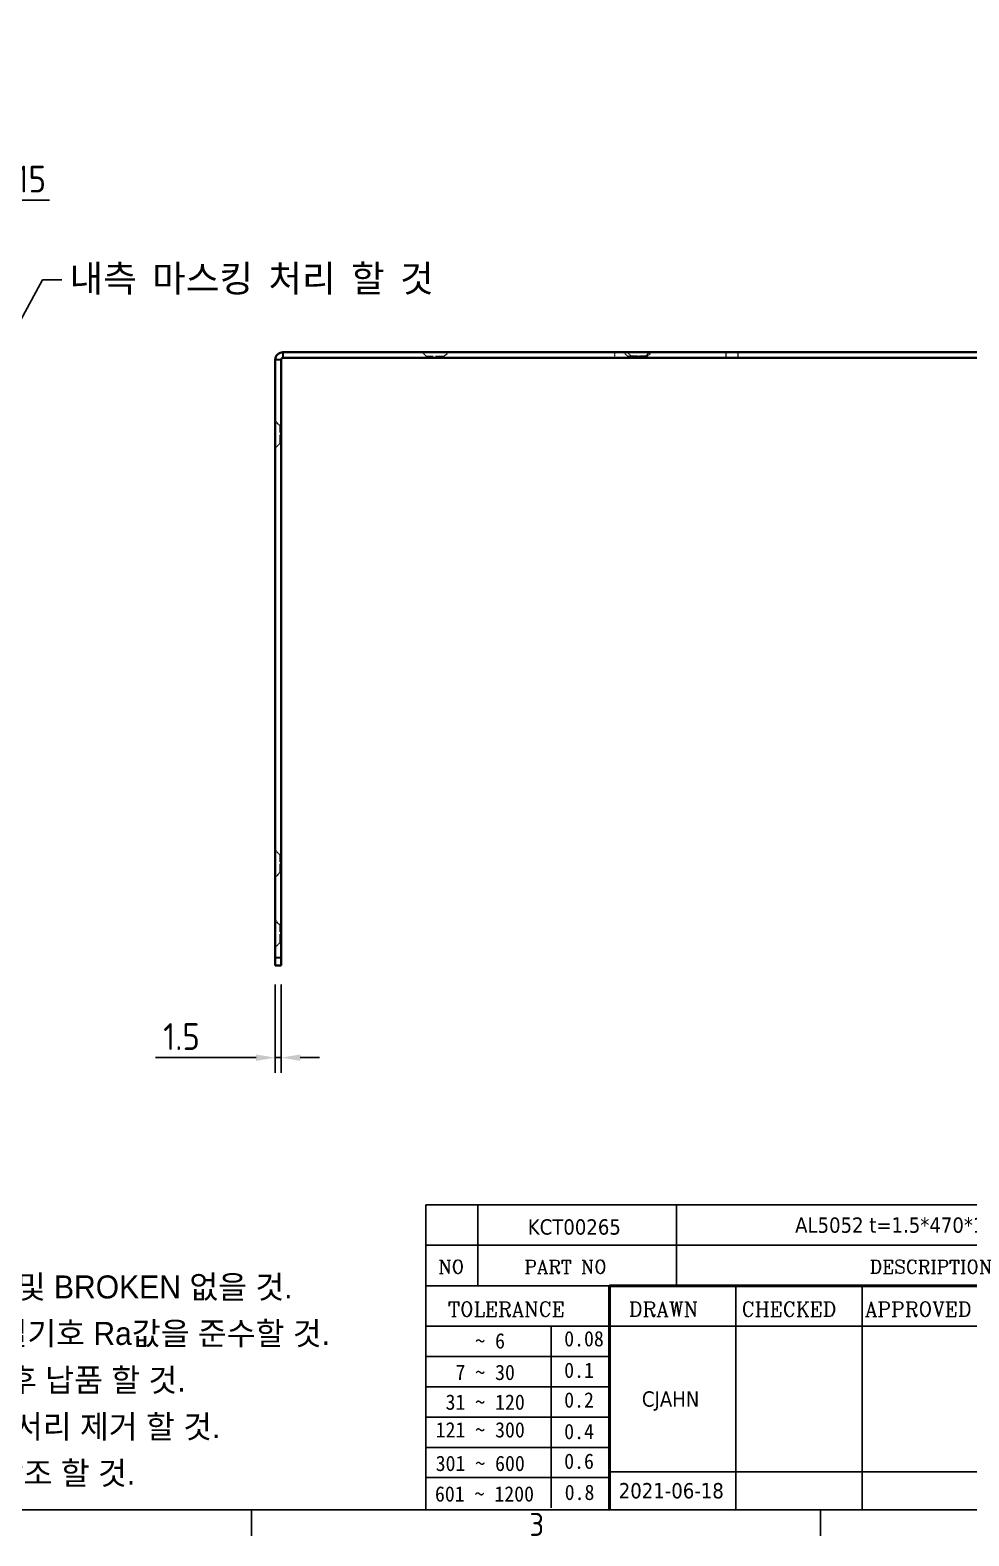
# Model space of a CAD drawing. Header units: millimetres. Extents: x 0 to 1188, y 0 to 840.
# Drawn here: x 684.7 to 929.8, y 13.2 to 406.1 of the extents above; entities that cross this region are included whole.
import ezdxf
from ezdxf.enums import TextEntityAlignment as Align

# ---------------------------------------------------------------- set-up
doc = ezdxf.new("R2010")
doc.units = ezdxf.units.MM
doc.header["$LTSCALE"] = 2
doc.linetypes.add('DASHED', pattern=[0.2067, 0.1654, -0.0413])
doc.layers.get('0').update_dxf_attribs({"color": 3, "lineweight": 25})
for name, color, linetype, lineweight in [('가려진 것(ISO)', 2, 'DASHED', 18), ('가시적인 것(ISO)', 3, 'Continuous', 40), ('가시적인 좁은 것(ISO)', 3, 'Continuous', 35), ('경계(ISO)', 7, 'Continuous', 25), ('기호(ISO)', 5, 'Continuous', 25), ('제목(ISO)', 5, 'Continuous', 50), ('치수(ISO)', 2, 'Continuous', 25)]:
    doc.layers.add(name, color=color, linetype=linetype, lineweight=lineweight)
doc.styles.add('HAN_291', font='')
doc.styles.add('ISO Proportional', font='arial.ttf')
doc.styles.add('RC_284', font='ROMANC.shx')
doc.styles.add('RC_287', font='ROMANC.shx')
doc.styles.add('문자 텍스트_M2B', font='isocp.shx')
doc.styles.add('치수 텍스트_PSTEK_POSCO', font='isocp.shx')
doc.styles.add('텍스트 스타일198', font='tahoma.ttf')
doc.styles.get('HAN_291').set_extended_font_data('GulimChe')
doc.dimstyles.new('치수_PSTEK_POSCO', dxfattribs={"dimscale": 2, "dimtxt": 3.5, "dimasz": 2.5, "dimexe": 2, "dimexo": 2.5, "dimgap": 1, "dimtad": 1, "dimrnd": 1e-08, "dimdsep": 46, "dimtxsty": '치수 텍스트_PSTEK_POSCO', "dimcen": 0.09, "dimdle": 10, "dimclrd": 7, "dimclre": 7, "dimclrt": 2, "dimadec": 1, "dimazin": 2, "dimtfac": 1, "dimtmove": 0, "dimatfit": 3, "dimfxl": 0, "dimtolj": 1, "dimlwd": -1, "dimlwe": -1, "dimarcsym": 0})
doc.dimstyles.new('치수_PSTEK_POSCO$7', dxfattribs={"dimscale": 2, "dimtxt": 3.5, "dimasz": 2.5, "dimexe": 2, "dimexo": 2.5, "dimgap": 1, "dimtad": 1, "dimrnd": 1e-08, "dimdsep": 46, "dimtxsty": '치수 텍스트_PSTEK_POSCO', "dimcen": 0.09, "dimdle": 10, "dimclrd": 7, "dimclre": 7, "dimclrt": 2, "dimadec": 1, "dimazin": 2, "dimtfac": 1, "dimtmove": 0, "dimatfit": 3, "dimfxl": 0, "dimtolj": 1, "dimlwd": -1, "dimlwe": -1, "dimarcsym": 0})

# ---------------------------------------------------------------- blocks, each defined once
blk = doc.blocks.new('경계 Default Border')
at = {"layer": '경계(ISO)'}
for p, q in [((371.25, 10), (371.25, 6.599999666213989)), ((445.4999923706055, 10), (445.4999923706055, 6.599999666213989))]:
    blk.add_line(p, q, dxfattribs=at)
at = {"layer": '경계(ISO)', "flags": 128}
blk.add_lwpolyline([(10, 10), (10, 410), (584.0000152587891, 410), (584.0000152587891, 10), (10, 10)], dxfattribs=at)
at = {"layer": '경계(ISO)', "color": 2, "insert": (407.5435395229536, 6.57139439638704), "char_height": 3.00000011920929, "attachment_point": 7, "style": '문자 텍스트_M2B'}
blk.add_mtext('3', dxfattribs=at)
blk = doc.blocks.new('제목 블록 PSTEK')
at = {"color": 180}
for p, q in [((182.475792979055, 11.79100474011392), (182.4757929790549, 51.56524660363496)), ((182.4757929790549, 51.56524660363496), (372.4757929537551, 51.56524660363496)), ((189.2651435055721, 51.56524660363496), (189.2651435055722, 41.00524660363494)), ((215.2152739891528, 41.00524660363494), (215.2152739891528, 51.56524660363496)), ((182.475792979055, 46.2852466036349), (372.4757929537551, 46.28524660363492)), ((182.475792979055, 41.00524660363493), (206.451475290024, 41.00524660363493)), ((222.9401812389276, 11.79100474011392), (222.9401812389276, 41.00524660363494)), ((239.4288871878316, 11.79100474011392), (239.4288871878316, 41.00524660363494)), ((182.475792979055, 35.72524660363497), (206.451475290024, 35.72524660363497)), ((198.8621818849491, 12.02524660363491), (198.8621818849491, 35.72524660363497)), ((206.451475290024, 35.72524660363497), (372.4757929537551, 35.72524660363497)), ((182.475792979055, 31.77524660363492), (206.451475290024, 31.77524660363492)), ((182.475792979055, 27.82524660363487), (206.451475290024, 27.82524660363487)), ((182.475792979055, 23.87524660363505), (206.451475290024, 23.87524660363505)), ((182.475792979055, 19.92524660363478), (206.451475290024, 19.92524660363478)), ((182.475792979055, 15.97524660363496), (206.451475290024, 15.97524660363496)), ((206.451475290024, 16.74100474011396), (255.9175931367359, 16.74100474011396)), ((182.475792979055, 11.79100474011392), (372.4757929537551, 11.79100474011389))]:
    blk.add_line(p, q, dxfattribs=at)
at = {"color": 7, "lineweight": 50}
for p, q in [((206.4514752900237, 11.79100474011392), (206.4514752900237, 41.00524660363494)), ((206.451475290024, 41.00524660363494), (372.4757929537551, 41.00524660363496))]:
    blk.add_line(p, q, dxfattribs=at)
at = {"layer": '제목(ISO)', "lineweight": 18}
blk.add_line((182.475792979055, 35.72500474011393), (182.475792979055, 11.79100474011392), dxfattribs=at)
at = {"color": 2}
for s, height, style, p in [('NO', 1.742399930953979, 'RC_284', (184.135398793432, 42.62317362549192)), ('PART NO', 1.742399930953979, 'RC_284', (195.3359407378685, 42.62317362549192)), ('DESCRIPTION', 1.742399930953979, 'RC_284', (240.4025565652523, 42.62317362549192)), (' TOLERANCE', 1.899999976158142, 'RC_287', (184.0872874387979, 37.00893196870329)), ('DRAWN', 1.899999976158142, 'RC_287', (208.9766620976279, 37.00893196870329)), ('CHECKED', 1.899999976158142, 'RC_287', (223.6856844514997, 37.00893196870329)), ('APPROVED', 1.899999976158142, 'RC_287', (239.7795453577791, 37.00893196870329)), ('    ~ 6', 2.000000029802322, 'HAN_291', (183.7721304966814, 32.8176515608431)), ('0.08', 2.000000029802322, 'HAN_291', (200.5467345600617, 33.09873600004101)), ('  7 ~ 30', 2.000000029802322, 'HAN_291', (183.7721304966814, 28.70538114822415)), ('0.1', 2.000000029802322, 'HAN_291', (200.5467345600617, 28.98646558742206)), (' 31 ~ 120', 2.000000029802322, 'HAN_291', (183.7721304966814, 24.82628181916237)), ('0.2', 2.000000029802322, 'HAN_291', (200.5467345600617, 25.10736625836028)), ('121 ~ 300', 2.000000029802322, 'HAN_291', (183.7721304966814, 21.21401206133254)), ('0.4', 2.000000029802322, 'HAN_291', (200.5467345600617, 20.99509650053045)), ('301 ~ 600', 2.000000029802322, 'HAN_291', (183.7721304966814, 16.83491273227077)), ('0.6', 2.000000029802322, 'HAN_291', (200.5467345600617, 17.11599717146868)), ('601 ~ 1200', 2.000000029802322, 'HAN_291', (183.6802025156883, 12.84759660881125)), ('0.8', 2.000000029802322, 'HAN_291', (200.6097246063884, 13.05732192299702))]:
    blk.add_text(s, height=height, dxfattribs=dict(at, style=style)).set_placement(p)
at = {"layer": '제목(ISO)', "color": 7, "style": '텍스트 스타일198'}
for tag, p in [('4._COLOR_001', (314.3877231694799, 49.65982273256562)), ('부품_번호_001', (195.7964169688451, 47.68004260673702)), ('설명_001', (230.6837384546629, 47.92245856837096)), ('재질_001', (290.6002202955571, 47.92524659519488)), ("3._Q'TY_001", (312.7051684940307, 47.92188863680521)), ('질량\\P3;_001', (350.2085769879711, 48.1643332325385)), ('4._COLOR_002', (318.4070313024109, 46.23594349391411)), ('제목_001', (334.103798716817, 32.12134217035067)), ('부품_번호_001', (334.455657222077, 26.8052465951949)), ('설계자_001', (210.6823963971569, 25.23312566343435)), ('프로젝트_001', (270.3006338301569, 16.57536491658269)), ('시트_크기_001', (260.7896290458918, 14.81730632141838)), ('작성_날짜_001', (207.6662781715662, 13.26600473167383)), ('프로젝트_002', (282.2249077800658, 13.15148567793118))]:
    blk.add_attdef(tag, p, '', height=2.000000029802322, dxfattribs=at)
for tag, p in [('1._MODEL_NAME', (341.233897335037, 38.36524660363497)), ('점검자', (231.1845342133799, 26.23312567187446)), ('엔지니어링_승인자', (247.673240162284, 26.23312567187446)), ('점검_날짜', (231.1845342133799, 14.26600474011394)), ('엔지니어링_승인_날짜', (247.6732401622839, 14.26600474011394))]:
    blk.add_attdef(tag, text='', height=2.000000029802322, dxfattribs=at).set_placement(p, align=Align.MIDDLE_CENTER)
blk = doc.blocks.new('*D36')
at = {"layer": 'Defpoints', "color": 0, "transparency": 16777216}
for p in [(748.7402258565102, 162.0459399169824), (750.2402258565104, 162.0459399169828), (750.2402258565104, 137.9581641227421)]:
    blk.add_point(p, dxfattribs=at)
at = {"layer": '치수(ISO)', "color": 7, "transparency": 16777216}
for p, q in [((748.7402258565102, 157.0459399169824), (748.7402258565102, 133.9581641227421)), ((750.2402258565104, 157.0459399169828), (750.2402258565104, 133.9581641227421)), ((743.7402258565102, 137.9581641227421), (717.4724823093359, 137.9581641227421)), ((750.2402258565104, 137.9581641227421), (748.7402258565102, 137.9581641227421)), ((755.2402258565104, 137.9581641227421), (760.2402258565104, 137.9581641227421))]:
    blk.add_line(p, q, dxfattribs=at)
for points in [[(743.7402258565102, 138.7914974560755), (743.7402258565102, 137.1248307894088), (748.7402258565102, 137.9581641227421)], [(755.2402258565104, 138.7914974560755), (755.2402258565104, 137.1248307894088), (750.2402258565104, 137.9581641227421)]]:
    blk.add_solid(points, dxfattribs=at)
at = {"layer": '치수(ISO)', "color": 2, "transparency": 16777216, "insert": (719.472482309336, 143.4581641227421), "char_height": 7, "attachment_point": 4, "style": '치수 텍스트_PSTEK_POSCO'}
blk.add_mtext('\\A1;1.5', dxfattribs=at)
blk = doc.blocks.new('*D38')
at = {"layer": 'Defpoints', "color": 0, "transparency": 16777216}
for p in [(642.1573646675967, 377.1731351734625), (657.1573646675968, 377.1731351734625), (657.1573646675968, 361.71952494088)]:
    blk.add_point(p, dxfattribs=at)
at = {"layer": '치수(ISO)', "color": 7, "transparency": 16777216}
for p, q in [((642.1573646675967, 372.1731351734625), (642.1573646675967, 357.71952494088)), ((657.1573646675968, 372.1731351734625), (657.1573646675968, 357.71952494088)), ((647.1573646675967, 361.71952494088), (652.1573646675968, 361.71952494088)), ((657.1573646675968, 361.71952494088), (689.774655694581, 361.71952494088))]:
    blk.add_line(p, q, dxfattribs=at)
for points in [[(647.1573646675967, 362.5528582742133), (647.1573646675967, 360.8861916075467), (642.1573646675967, 361.71952494088)], [(652.1573646675968, 362.5528582742133), (652.1573646675968, 360.8861916075467), (657.1573646675968, 361.71952494088)]]:
    blk.add_solid(points, dxfattribs=at)
at = {"layer": '치수(ISO)', "color": 2, "transparency": 16777216, "insert": (681.1847062009199, 367.21952494088), "char_height": 7, "attachment_point": 4, "style": '치수 텍스트_PSTEK_POSCO'}
blk.add_mtext('\\A1;15', dxfattribs=at)
blk = doc.blocks.new('주석-판금')
at = {"layer": '기호(ISO)', "color": 2, "insert": (-40.77821254730225, 16.75847050733864), "char_height": 3.00000011920929, "width": 116.6778124165837, "attachment_point": 1, "line_spacing_factor": 1.2146075963974, "style": 'ISO Proportional'}
blk.add_mtext('\\f굴림|b0|i0;\\H3.0000;1.  일반  모따기 C0.3\\P2.  가공후 CHIPING 및 BROKEN 없을 것.\\P3.  표면조도는 다듬질기호 Ra값을 준수할 것.\\P4.  CLEANING 처리후 납품 할 것.\\P5.  유해한 BURR, 모서리 제거 할 것.\\P6.  후처리:  표제란 참조 할 것.', dxfattribs=at)

msp = doc.modelspace()

# ---------------------------------------------------------------- linework, layer by layer
at = {"layer": '가려진 것(ISO)', "ltscale": 1.548747420310974}
for p, q in [((788.2402258564576, 320.8959399169942), (787.0902258564572, 322.0459399169938)), ((792.7402258564575, 320.8959399169955), (793.8902258564572, 322.0459399169959)), ((840.7402258563577, 320.8959399170098), (839.5902258563574, 322.0459399170094)), ((845.2402258563577, 320.8959399170111), (846.3902258563573, 322.0459399170114))]:
    msp.add_line(p, q, dxfattribs=at)
at = {"layer": '가려진 것(ISO)', "ltscale": 6.731653690338135}
for p, q in [((792.7402258564575, 320.8959399169955), (788.2402258564576, 320.8959399169942)), ((845.2402258563576, 320.8959399170111), (840.7402258563577, 320.8959399170098)), ((749.9902258564643, 298.2959399169828), (749.9902258564629, 302.7959399169829)), ((749.9902258564969, 186.2959399169829), (749.9902258564954, 190.7959399169829)), ((749.9902258564903, 167.9959399169829), (749.9902258564889, 172.4959399169829))]:
    msp.add_line(p, q, dxfattribs=at)
at = {"layer": '가려진 것(ISO)', "ltscale": 0.3332219123840332}
for p, q in [((788.2402258564576, 320.5459399169942), (788.2402258564576, 320.8959399169942)), ((792.7402258564576, 320.5459399169956), (792.7402258564575, 320.8959399169955)), ((840.7402258563579, 320.5459399170098), (840.7402258563577, 320.8959399170098)), ((845.2402258563577, 320.5459399170111), (845.2402258563577, 320.8959399170111))]:
    msp.add_line(p, q, dxfattribs=at)
at = {"layer": '가려진 것(ISO)', "ltscale": 1.428422451019287}
for p, q in [((837.2402258563557, 322.0459399170088), (837.2402258563561, 320.5459399170087)), ((866.3902258564513, 320.5459399170173), (866.3902258564508, 322.0459399170173)), ((869.5902258564513, 320.5459399170184), (869.5902258564507, 322.0459399170184))]:
    msp.add_line(p, q, dxfattribs=at)
at = {"layer": '가려진 것(ISO)', "ltscale": 1.41406512260437}
for p, q in [((841.6402258564341, 320.99593991701), (840.5902258564339, 322.0459399170097)), ((845.8402258564342, 320.9959399170112), (846.8902258564339, 322.0459399170116))]:
    msp.add_line(p, q, dxfattribs=at)
at = {"layer": '가려진 것(ISO)', "ltscale": 6.282869815826416}
msp.add_line((845.8402258564342, 320.9959399170112), (841.6402258564341, 320.99593991701), dxfattribs=at)
at = {"layer": '가려진 것(ISO)', "ltscale": 0.428456723690033}
for p, q in [((841.6402258564344, 320.5459399170101), (841.6402258564341, 320.99593991701)), ((845.8402258564342, 320.5459399170113), (845.8402258564342, 320.9959399170112))]:
    msp.add_line(p, q, dxfattribs=at)
at = {"layer": '가려진 것(ISO)', "ltscale": 1.683429837226868}
for p, q in [((749.9902258564629, 302.7959399169829), (748.7402258564646, 304.0459399169804)), ((749.9902258564643, 298.2959399169829), (748.7402258564669, 297.0459399169847)), ((749.9902258564955, 190.7959399169829), (748.7402258564973, 192.0459399169804)), ((749.9902258564969, 186.2959399169829), (748.7402258564994, 185.0459399169847)), ((749.990225856489, 172.4959399169829), (748.7402258564907, 173.7459399169803)), ((749.9902258564903, 167.9959399169829), (748.7402258564929, 166.7459399169847))]:
    msp.add_line(p, q, dxfattribs=at)
at = {"layer": '가려진 것(ISO)', "ltscale": 0.2379870712757111}
for p, q in [((749.9902258564629, 302.7959399169829), (750.2402258564649, 302.7959399169829)), ((749.9902258564641, 298.2959399169829), (750.2402258564664, 298.2959399169829)), ((749.9902258564955, 190.7959399169829), (750.2402258564975, 190.7959399169829)), ((749.9902258564969, 186.2959399169829), (750.240225856499, 186.2959399169829)), ((749.9902258564889, 172.4959399169829), (750.2402258564911, 172.4959399169829)), ((749.9902258564903, 167.9959399169829), (750.2402258564925, 167.9959399169829))]:
    msp.add_line(p, q, dxfattribs=at)
at = {"layer": '가시적인 것(ISO)'}
for p, q in [((748.7402258564603, 320.0459399169824), (748.74022585651, 164.0459399169824)), ((750.24022585651, 164.0459399169828), (750.2402258564603, 320.0459399169829)), ((750.7402258564596, 322.0459399169831), (1135.24022585646, 322.0459399170971)), ((1135.24022585646, 320.5459399170971), (750.7402258564603, 320.5459399169831)), ((748.7402258565102, 162.0459399169824), (748.7402258565102, 164.0459399169824)), ((748.7402258565102, 162.0459399169824), (750.24022585651, 162.0459399169829)), ((750.24022585651, 164.0459399169828), (750.24022585651, 162.0459399169829))]:
    msp.add_line(p, q, dxfattribs=at)
for radius in [1.999999999999988, 0.5000000000000071]:
    msp.add_arc((750.7402258564603, 320.0459399169831), radius, 90.00000000001629, 180, dxfattribs=at)
at = {"layer": '가시적인 좁은 것(ISO)'}
for p, q in [((750.2402258564603, 320.0459399169829), (748.7402258564603, 320.0459399169824)), ((750.7402258564596, 322.0459399169831), (750.7402258564603, 320.5459399169831)), ((750.24022585651, 164.0459399169828), (748.74022585651, 164.0459399169824))]:
    msp.add_line(p, q, dxfattribs=at)

# ---------------------------------------------------------------- block references
at = {"xscale": 2, "yscale": 2, "zscale": 2}
for name, p in [('경계 Default Border', (0, 0)), ('주석-판금', (692.2483410379302, 59.76322222125994))]:
    msp.add_blockref(name, p, dxfattribs=at)
ref = msp.add_blockref('제목 블록 PSTEK', (423.0484140924897, -3.58200948022779), dxfattribs=dict(xscale=2, yscale=2, zscale=2))
ref.add_attrib('설계자_001', 'CJAHN', (844.4132068868036, 46.8842418466409), dxfattribs={"layer": '제목(ISO)', "color": 7, "height": 4.000000059604645, "style": '텍스트 스타일198'})
ref.add_attrib('작성_날짜_001', '2021-06-18', (838.3809704356222, 22.94999998311987), dxfattribs={"layer": '제목(ISO)', "color": 7, "height": 4.000000059604645, "style": '텍스트 스타일198'})
ref.add_attrib('설명_001', 'AL5052 t=1.5*470*180*160', (884.4158910018156, 92.26290765651414), dxfattribs={"layer": '제목(ISO)', "color": 7, "height": 4.000000059604645, "style": '텍스트 스타일198'})
ref.add_attrib('부품_번호_001', 'KCT00265', (814.6412480301798, 91.77807573324625), dxfattribs={"layer": '제목(ISO)', "color": 7, "height": 4.000000059604645, "style": '텍스트 스타일198'})

# ---------------------------------------------------------------- texts
at = {"layer": '기호(ISO)', "color": 2, "insert": (695.013376584201, 340.9004549381773), "char_height": 6.99999988079071, "width": 96.12130284309387, "attachment_point": 4, "style": '치수 텍스트_PSTEK_POSCO'}
msp.add_mtext('{\\fSystem|b0|i0;\\H7.0000;내측\\fISOCP|b0|i0;\\H7.0000; \\fSystem|b0|i0;\\H7.0000;마스킹\\fISOCP|b0|i0;\\H7.0000; \\fSystem|b0|i0;\\H7.0000;처리\\fISOCP|b0|i0;\\H7.0000; \\fSystem|b0|i0;\\H7.0000;할\\fISOCP|b0|i0;\\H7.0000; \\fSystem|b0|i0;\\H7.0000;것}', dxfattribs=at)

# ---------------------------------------------------------------- dimensions: what is measured, and where the dimension line sits
at = {"layer": '치수(ISO)', "color": 7}
dim = msp.add_linear_dim(base=(657.1573646675968, 361.71952494088), p1=(642.1573646675967, 377.1731351734625), p2=(657.1573646675968, 377.1731351734625), dimstyle='치수_PSTEK_POSCO', override={"dimdec": 2, "dimtp": 0, "dimtm": -0, "dimtdec": 2, "dimtofl": 0, "dimatfit": 2}, dxfattribs=at)
dim.commit()
dim.dimension.update_dxf_attribs({"geometry": '*D38', "text_midpoint": (684.4796809477505, 361.71952494088), "dimtype": 160})
dim = msp.add_linear_dim(base=(750.2402258565104, 137.9581641227421), p1=(748.7402258565102, 162.0459399169824), p2=(750.2402258565104, 162.0459399169828), angle=180, dimstyle='치수_PSTEK_POSCO', override={"dimdec": 2, "dimtp": 0, "dimtm": -0, "dimtdec": 2, "dimtofl": 1, "dimatfit": 1}, dxfattribs=at)
dim.commit()
dim.dimension.update_dxf_attribs({"geometry": '*D36', "text_midpoint": (723.8174570561665, 137.9581641227421), "dimtype": 160})

# ---------------------------------------------------------------- leaders
at = {"layer": '기호(ISO)', "color": 7, "annotation_type": 0, "has_hookline": 1, "hookline_direction": 0, "text_width": 95.74074093950912}
msp.add_leader([(653.2994801648049, 277.3101209959913), (688.013376584201, 340.9004549381773), (693.013376584201, 340.9004549381773)], dimstyle='치수_PSTEK_POSCO$7', override={"dimtad": 0}, dxfattribs=at)

doc.saveas('drawing.dxf')
